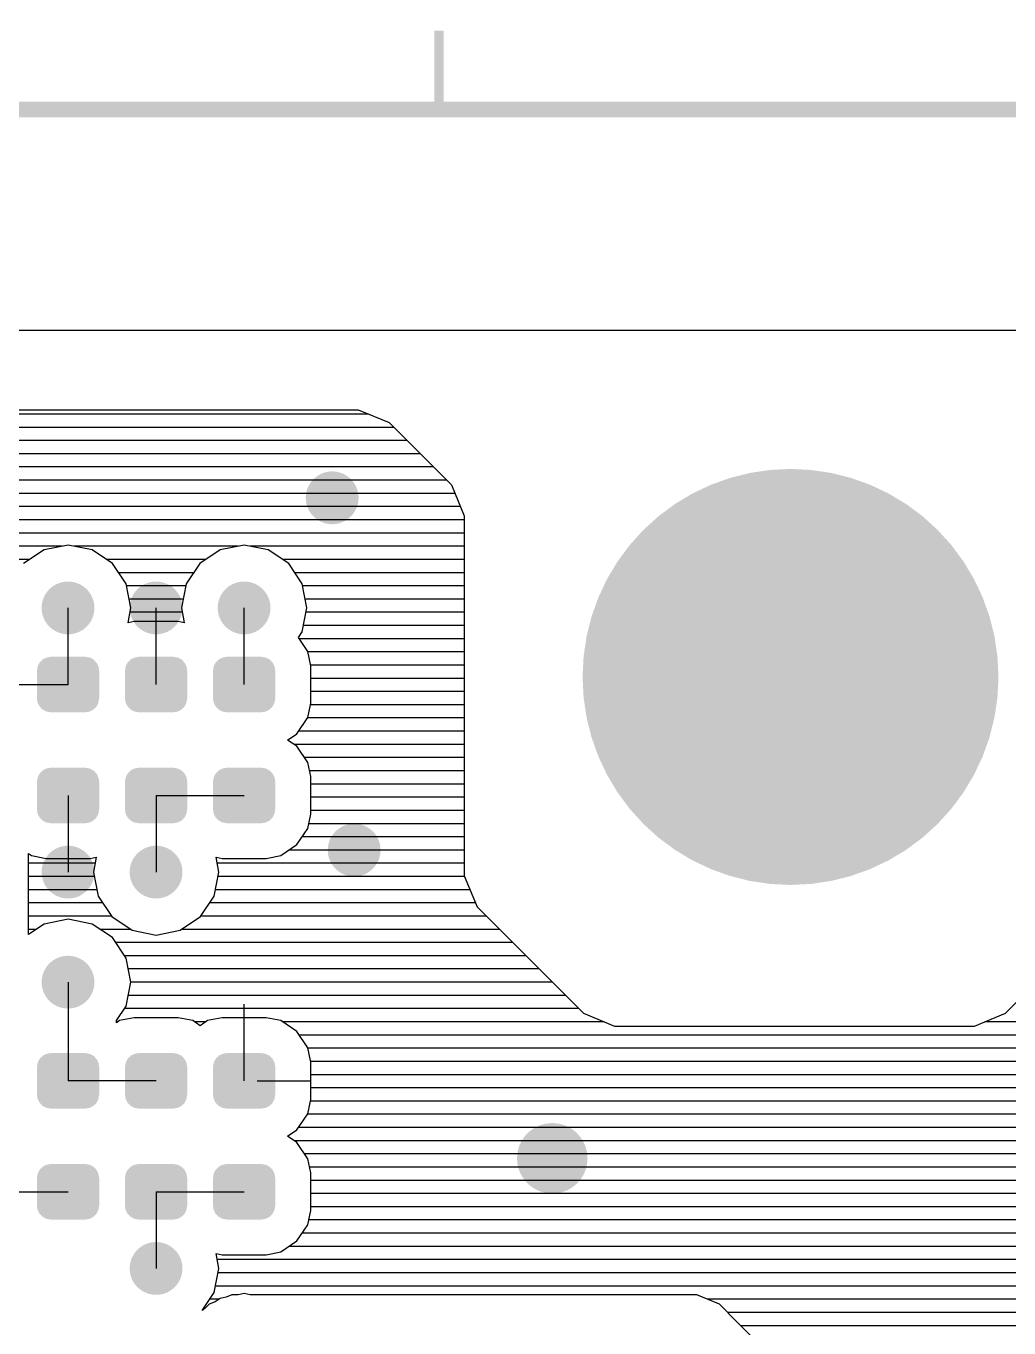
# Model space of a CAD drawing. Extents: x 295 to 953, y 10 to 290.
# Drawn here: x 722.62 to 753.81, y 246.35 to 287.65 of the extents above; entities that cross this region are included whole.
import ezdxf

# ---------------------------------------------------------------- set-up
doc = ezdxf.new("R2010")
doc.units = 0
doc.header["$LTSCALE"] = 5
doc.header["$MEASUREMENT"] = 0
doc.layers.get('0').update_dxf_attribs({"linetype": 'CONTINUOUS', "lineweight": 25})
doc.layers.add('DV-DPO-A6_BOT', color=7, linetype='CONTINUOUS')
doc.layers.add('테두리', color=3, linetype='CONTINUOUS')

# ---------------------------------------------------------------- blocks, each defined once
blk = doc.blocks.new('C')
at = {"layer": '테두리'}
for points, const_width in [([(258.75, 287.5), (258.75, 285)], 0.3), ([(15, 285), (15, 15), (405, 15), (405, 285), (15, 285)], 0.5)]:
    blk.add_lwpolyline(points, dxfattribs=dict(at, const_width=const_width))

msp = doc.modelspace()

# ---------------------------------------------------------------- linework, layer by layer
for points, const_width in [([(732.754, 272.683, -1), (731.916, 272.683, -1)], 0.838), ([(750.18, 267, -1), (743.581, 267, -1)], 6.599), ([(724.372, 269.19, -1), (723.534, 269.19, -1)], 0.838), ([(727.166, 269.19, -1), (726.328, 269.19, -1)], 0.838), ([(729.96, 269.19, -1), (729.122, 269.19, -1)], 0.838), ([(733.452, 261.507, -1), (732.614, 261.507, -1)], 0.838), ([(724.372, 260.808, -1), (723.534, 260.808, -1)], 0.838), ([(727.166, 260.808, -1), (726.328, 260.808, -1)], 0.838), ([(724.372, 257.316, -1), (723.534, 257.316, -1)], 0.838), ([(739.879, 251.728, -1), (738.761, 251.728, -1)], 1.118), ([(727.166, 248.235, -1), (726.328, 248.235, -1)], 0.838)]:
    msp.add_lwpolyline(points, format="xyb", close=True, dxfattribs=dict(const_width=const_width))
for points in [[(724.939, 267.201), (724.921, 267.325), (722.967, 267.201), (722.987, 267.325)], [(724.921, 267.325), (724.915, 267.339), (722.987, 267.325), (722.989, 267.339)], [(724.915, 267.339), (724.861, 267.451), (722.989, 267.339), (723.047, 267.451)], [(724.861, 267.451), (724.85, 267.462), (723.047, 267.451), (723.053, 267.462)], [(724.85, 267.462), (724.764, 267.551), (723.053, 267.462), (723.144, 267.551)], [(724.764, 267.551), (724.748, 267.56), (723.144, 267.551), (723.153, 267.56)], [(724.748, 267.56), (724.641, 267.616), (723.153, 267.56), (723.27, 267.616)], [(724.641, 267.616), (724.614, 267.621), (723.27, 267.616), (723.279, 267.621)], [(724.614, 267.621), (724.503, 267.639), (723.279, 267.621), (723.402, 267.639)], [(727.733, 267.201), (727.715, 267.325), (725.761, 267.201), (725.781, 267.325)], [(727.715, 267.325), (727.709, 267.339), (725.781, 267.325), (725.783, 267.339)], [(727.709, 267.339), (727.655, 267.451), (725.783, 267.339), (725.841, 267.451)], [(727.655, 267.451), (727.644, 267.462), (725.841, 267.451), (725.847, 267.462)], [(727.644, 267.462), (727.558, 267.551), (725.847, 267.462), (725.938, 267.551)], [(727.558, 267.551), (727.542, 267.56), (725.938, 267.551), (725.947, 267.56)], [(727.542, 267.56), (727.435, 267.616), (725.947, 267.56), (726.064, 267.616)], [(727.435, 267.616), (727.408, 267.621), (726.064, 267.616), (726.073, 267.621)], [(727.408, 267.621), (727.297, 267.639), (726.073, 267.621), (726.196, 267.639)], [(730.527, 267.201), (730.509, 267.325), (728.555, 267.201), (728.575, 267.325)], [(730.509, 267.325), (730.503, 267.339), (728.575, 267.325), (728.577, 267.339)], [(730.503, 267.339), (730.449, 267.451), (728.577, 267.339), (728.635, 267.451)], [(730.449, 267.451), (730.438, 267.462), (728.635, 267.451), (728.641, 267.462)], [(730.438, 267.462), (730.352, 267.551), (728.641, 267.462), (728.732, 267.551)], [(730.352, 267.551), (730.336, 267.56), (728.732, 267.551), (728.741, 267.56)], [(730.336, 267.56), (730.229, 267.616), (728.741, 267.56), (728.858, 267.616)], [(730.229, 267.616), (730.202, 267.621), (728.858, 267.616), (728.867, 267.621)], [(730.202, 267.621), (730.091, 267.639), (728.867, 267.621), (728.99, 267.639)], [(724.942, 266.318), (724.942, 267.201), (722.964, 266.318), (722.964, 267.201)], [(727.736, 266.318), (727.736, 267.201), (725.758, 266.318), (725.758, 267.201)], [(730.53, 266.318), (730.53, 267.201), (728.552, 266.318), (728.552, 267.201)], [(724.919, 266.194), (724.939, 266.318), (722.984, 266.194), (722.967, 266.318)], [(724.917, 266.18), (724.919, 266.194), (722.991, 266.18), (722.984, 266.194)], [(724.859, 266.068), (724.917, 266.18), (723.045, 266.068), (722.991, 266.18)], [(724.853, 266.056), (724.859, 266.068), (723.056, 266.056), (723.045, 266.068)], [(724.761, 265.967), (724.853, 266.056), (723.141, 265.967), (723.056, 266.056)], [(727.713, 266.194), (727.733, 266.318), (725.778, 266.194), (725.761, 266.318)], [(727.711, 266.18), (727.713, 266.194), (725.785, 266.18), (725.778, 266.194)], [(727.653, 266.068), (727.711, 266.18), (725.839, 266.068), (725.785, 266.18)], [(727.647, 266.056), (727.653, 266.068), (725.85, 266.056), (725.839, 266.068)], [(727.555, 265.967), (727.647, 266.056), (725.935, 265.967), (725.85, 266.056)], [(730.507, 266.194), (730.527, 266.318), (728.572, 266.194), (728.555, 266.318)], [(730.505, 266.18), (730.507, 266.194), (728.579, 266.18), (728.572, 266.194)], [(730.447, 266.068), (730.505, 266.18), (728.633, 266.068), (728.579, 266.18)], [(730.441, 266.056), (730.447, 266.068), (728.644, 266.056), (728.633, 266.068)], [(730.349, 265.967), (730.441, 266.056), (728.729, 265.967), (728.644, 266.056)], [(724.753, 265.959), (724.761, 265.967), (723.158, 265.959), (723.141, 265.967)], [(724.636, 265.902), (724.753, 265.959), (723.265, 265.902), (723.158, 265.959)], [(724.627, 265.898), (724.636, 265.902), (723.291, 265.898), (723.265, 265.902)], [(724.503, 265.879), (724.627, 265.898), (723.402, 265.879), (723.291, 265.898)], [(727.547, 265.959), (727.555, 265.967), (725.952, 265.959), (725.935, 265.967)], [(727.43, 265.902), (727.547, 265.959), (726.059, 265.902), (725.952, 265.959)], [(727.421, 265.898), (727.43, 265.902), (726.085, 265.898), (726.059, 265.902)], [(727.297, 265.879), (727.421, 265.898), (726.196, 265.879), (726.085, 265.898)], [(730.341, 265.959), (730.349, 265.967), (728.746, 265.959), (728.729, 265.967)], [(730.224, 265.902), (730.341, 265.959), (728.853, 265.902), (728.746, 265.959)], [(730.215, 265.898), (730.224, 265.902), (728.879, 265.898), (728.853, 265.902)], [(730.091, 265.879), (730.215, 265.898), (728.99, 265.879), (728.879, 265.898)], [(724.861, 263.93), (724.85, 263.942), (723.047, 263.93), (723.053, 263.942)], [(724.85, 263.942), (724.764, 264.031), (723.053, 263.942), (723.144, 264.031)], [(724.764, 264.031), (724.748, 264.039), (723.144, 264.031), (723.153, 264.039)], [(724.748, 264.039), (724.641, 264.096), (723.153, 264.039), (723.27, 264.096)], [(724.641, 264.096), (724.614, 264.1), (723.27, 264.096), (723.279, 264.1)], [(724.614, 264.1), (724.503, 264.119), (723.279, 264.1), (723.402, 264.119)], [(727.655, 263.93), (727.644, 263.942), (725.841, 263.93), (725.847, 263.942)], [(727.644, 263.942), (727.558, 264.031), (725.847, 263.942), (725.938, 264.031)], [(727.558, 264.031), (727.542, 264.039), (725.938, 264.031), (725.947, 264.039)], [(727.542, 264.039), (727.435, 264.096), (725.947, 264.039), (726.064, 264.096)], [(727.435, 264.096), (727.408, 264.1), (726.064, 264.096), (726.073, 264.1)], [(727.408, 264.1), (727.297, 264.119), (726.073, 264.1), (726.196, 264.119)], [(730.449, 263.93), (730.438, 263.942), (728.635, 263.93), (728.641, 263.942)], [(730.438, 263.942), (730.352, 264.031), (728.641, 263.942), (728.732, 264.031)], [(730.352, 264.031), (730.336, 264.039), (728.732, 264.031), (728.741, 264.039)], [(730.336, 264.039), (730.229, 264.096), (728.741, 264.039), (728.858, 264.096)], [(730.229, 264.096), (730.202, 264.1), (728.858, 264.096), (728.867, 264.1)], [(730.202, 264.1), (730.091, 264.119), (728.867, 264.1), (728.99, 264.119)], [(724.942, 262.797), (724.942, 263.68), (722.964, 262.797), (722.964, 263.68)], [(724.939, 263.68), (724.921, 263.804), (722.967, 263.68), (722.987, 263.804)], [(724.921, 263.804), (724.915, 263.818), (722.987, 263.804), (722.989, 263.818)], [(724.915, 263.818), (724.861, 263.93), (722.989, 263.818), (723.047, 263.93)], [(727.736, 262.797), (727.736, 263.68), (725.758, 262.797), (725.758, 263.68)], [(727.733, 263.68), (727.715, 263.804), (725.761, 263.68), (725.781, 263.804)], [(727.715, 263.804), (727.709, 263.818), (725.781, 263.804), (725.783, 263.818)], [(727.709, 263.818), (727.655, 263.93), (725.783, 263.818), (725.841, 263.93)], [(730.53, 262.797), (730.53, 263.68), (728.552, 262.797), (728.552, 263.68)], [(730.527, 263.68), (730.509, 263.804), (728.555, 263.68), (728.575, 263.804)], [(730.509, 263.804), (730.503, 263.818), (728.575, 263.804), (728.577, 263.818)], [(730.503, 263.818), (730.449, 263.93), (728.577, 263.818), (728.635, 263.93)], [(724.919, 262.674), (724.939, 262.797), (722.984, 262.674), (722.967, 262.797)], [(727.713, 262.674), (727.733, 262.797), (725.778, 262.674), (725.761, 262.797)], [(730.507, 262.674), (730.527, 262.797), (728.572, 262.674), (728.555, 262.797)], [(724.917, 262.66), (724.919, 262.674), (722.991, 262.66), (722.984, 262.674)], [(724.859, 262.548), (724.917, 262.66), (723.045, 262.548), (722.991, 262.66)], [(724.853, 262.536), (724.859, 262.548), (723.056, 262.536), (723.045, 262.548)], [(724.761, 262.447), (724.853, 262.536), (723.141, 262.447), (723.056, 262.536)], [(724.753, 262.438), (724.761, 262.447), (723.158, 262.438), (723.141, 262.447)], [(724.636, 262.382), (724.753, 262.438), (723.265, 262.382), (723.158, 262.438)], [(724.627, 262.377), (724.636, 262.382), (723.291, 262.377), (723.265, 262.382)], [(724.503, 262.359), (724.627, 262.377), (723.402, 262.359), (723.291, 262.377)], [(727.711, 262.66), (727.713, 262.674), (725.785, 262.66), (725.778, 262.674)], [(727.653, 262.548), (727.711, 262.66), (725.839, 262.548), (725.785, 262.66)], [(727.647, 262.536), (727.653, 262.548), (725.85, 262.536), (725.839, 262.548)], [(727.555, 262.447), (727.647, 262.536), (725.935, 262.447), (725.85, 262.536)], [(727.547, 262.438), (727.555, 262.447), (725.952, 262.438), (725.935, 262.447)], [(727.43, 262.382), (727.547, 262.438), (726.059, 262.382), (725.952, 262.438)], [(727.421, 262.377), (727.43, 262.382), (726.085, 262.377), (726.059, 262.382)], [(727.297, 262.359), (727.421, 262.377), (726.196, 262.359), (726.085, 262.377)], [(730.505, 262.66), (730.507, 262.674), (728.579, 262.66), (728.572, 262.674)], [(730.447, 262.548), (730.505, 262.66), (728.633, 262.548), (728.579, 262.66)], [(730.441, 262.536), (730.447, 262.548), (728.644, 262.536), (728.633, 262.548)], [(730.349, 262.447), (730.441, 262.536), (728.729, 262.447), (728.644, 262.536)], [(730.341, 262.438), (730.349, 262.447), (728.746, 262.438), (728.729, 262.447)], [(730.224, 262.382), (730.341, 262.438), (728.853, 262.382), (728.746, 262.438)], [(730.215, 262.377), (730.224, 262.382), (728.879, 262.377), (728.853, 262.382)], [(730.091, 262.359), (730.215, 262.377), (728.99, 262.359), (728.879, 262.377)], [(724.915, 254.766), (724.861, 254.878), (722.989, 254.766), (723.047, 254.878)], [(724.861, 254.878), (724.85, 254.889), (723.047, 254.878), (723.053, 254.889)], [(724.85, 254.889), (724.764, 254.978), (723.053, 254.889), (723.144, 254.978)], [(724.764, 254.978), (724.748, 254.987), (723.144, 254.978), (723.153, 254.987)], [(724.748, 254.987), (724.641, 255.043), (723.153, 254.987), (723.27, 255.043)], [(724.641, 255.043), (724.614, 255.048), (723.27, 255.043), (723.279, 255.048)], [(724.614, 255.048), (724.503, 255.066), (723.279, 255.048), (723.402, 255.066)], [(727.709, 254.766), (727.655, 254.878), (725.783, 254.766), (725.841, 254.878)], [(727.655, 254.878), (727.644, 254.889), (725.841, 254.878), (725.847, 254.889)], [(727.644, 254.889), (727.558, 254.978), (725.847, 254.889), (725.938, 254.978)], [(727.558, 254.978), (727.542, 254.987), (725.938, 254.978), (725.947, 254.987)], [(727.542, 254.987), (727.435, 255.043), (725.947, 254.987), (726.064, 255.043)], [(727.435, 255.043), (727.408, 255.048), (726.064, 255.043), (726.073, 255.048)], [(727.408, 255.048), (727.297, 255.066), (726.073, 255.048), (726.196, 255.066)], [(730.503, 254.766), (730.449, 254.878), (728.577, 254.766), (728.635, 254.878)], [(730.449, 254.878), (730.438, 254.889), (728.635, 254.878), (728.641, 254.889)], [(730.438, 254.889), (730.352, 254.978), (728.641, 254.889), (728.732, 254.978)], [(730.352, 254.978), (730.336, 254.987), (728.732, 254.978), (728.741, 254.987)], [(730.336, 254.987), (730.229, 255.043), (728.741, 254.987), (728.858, 255.043)], [(730.229, 255.043), (730.202, 255.048), (728.858, 255.043), (728.867, 255.048)], [(730.202, 255.048), (730.091, 255.066), (728.867, 255.048), (728.99, 255.066)], [(724.942, 253.745), (724.942, 254.628), (722.964, 253.745), (722.964, 254.628)], [(724.939, 254.628), (724.921, 254.752), (722.967, 254.628), (722.987, 254.752)], [(724.921, 254.752), (724.915, 254.766), (722.987, 254.752), (722.989, 254.766)], [(727.736, 253.745), (727.736, 254.628), (725.758, 253.745), (725.758, 254.628)], [(727.733, 254.628), (727.715, 254.752), (725.761, 254.628), (725.781, 254.752)], [(727.715, 254.752), (727.709, 254.766), (725.781, 254.752), (725.783, 254.766)], [(730.53, 253.745), (730.53, 254.628), (728.552, 253.745), (728.552, 254.628)], [(730.527, 254.628), (730.509, 254.752), (728.555, 254.628), (728.575, 254.752)], [(730.509, 254.752), (730.503, 254.766), (728.575, 254.752), (728.577, 254.766)], [(724.919, 253.621), (724.939, 253.745), (722.984, 253.621), (722.967, 253.745)], [(724.917, 253.607), (724.919, 253.621), (722.991, 253.607), (722.984, 253.621)], [(724.859, 253.495), (724.917, 253.607), (723.045, 253.495), (722.991, 253.607)], [(727.713, 253.621), (727.733, 253.745), (725.778, 253.621), (725.761, 253.745)], [(727.711, 253.607), (727.713, 253.621), (725.785, 253.607), (725.778, 253.621)], [(727.653, 253.495), (727.711, 253.607), (725.839, 253.495), (725.785, 253.607)], [(730.507, 253.621), (730.527, 253.745), (728.572, 253.621), (728.555, 253.745)], [(730.505, 253.607), (730.507, 253.621), (728.579, 253.607), (728.572, 253.621)], [(730.447, 253.495), (730.505, 253.607), (728.633, 253.495), (728.579, 253.607)], [(724.853, 253.483), (724.859, 253.495), (723.056, 253.483), (723.045, 253.495)], [(724.761, 253.394), (724.853, 253.483), (723.141, 253.394), (723.056, 253.483)], [(724.753, 253.386), (724.761, 253.394), (723.158, 253.386), (723.141, 253.394)], [(724.636, 253.329), (724.753, 253.386), (723.265, 253.329), (723.158, 253.386)], [(724.627, 253.325), (724.636, 253.329), (723.291, 253.325), (723.265, 253.329)], [(724.503, 253.306), (724.627, 253.325), (723.402, 253.306), (723.291, 253.325)], [(727.647, 253.483), (727.653, 253.495), (725.85, 253.483), (725.839, 253.495)], [(727.555, 253.394), (727.647, 253.483), (725.935, 253.394), (725.85, 253.483)], [(727.547, 253.386), (727.555, 253.394), (725.952, 253.386), (725.935, 253.394)], [(727.43, 253.329), (727.547, 253.386), (726.059, 253.329), (725.952, 253.386)], [(727.421, 253.325), (727.43, 253.329), (726.085, 253.325), (726.059, 253.329)], [(727.297, 253.306), (727.421, 253.325), (726.196, 253.306), (726.085, 253.325)], [(730.441, 253.483), (730.447, 253.495), (728.644, 253.483), (728.633, 253.495)], [(730.349, 253.394), (730.441, 253.483), (728.729, 253.394), (728.644, 253.483)], [(730.341, 253.386), (730.349, 253.394), (728.746, 253.386), (728.729, 253.394)], [(730.224, 253.329), (730.341, 253.386), (728.853, 253.329), (728.746, 253.386)], [(730.215, 253.325), (730.224, 253.329), (728.879, 253.325), (728.853, 253.329)], [(730.091, 253.306), (730.215, 253.325), (728.99, 253.306), (728.879, 253.325)], [(724.614, 251.527), (724.503, 251.546), (723.279, 251.527), (723.402, 251.546)], [(727.408, 251.527), (727.297, 251.546), (726.073, 251.527), (726.196, 251.546)], [(730.202, 251.527), (730.091, 251.546), (728.867, 251.527), (728.99, 251.546)], [(724.939, 251.107), (724.921, 251.231), (722.967, 251.107), (722.987, 251.231)], [(724.921, 251.231), (724.915, 251.245), (722.987, 251.231), (722.989, 251.245)], [(724.915, 251.245), (724.861, 251.357), (722.989, 251.245), (723.047, 251.357)], [(724.861, 251.357), (724.85, 251.369), (723.047, 251.357), (723.053, 251.369)], [(724.85, 251.369), (724.764, 251.458), (723.053, 251.369), (723.144, 251.458)], [(724.764, 251.458), (724.748, 251.466), (723.144, 251.458), (723.153, 251.466)], [(724.748, 251.466), (724.641, 251.523), (723.153, 251.466), (723.27, 251.523)], [(724.641, 251.523), (724.614, 251.527), (723.27, 251.523), (723.279, 251.527)], [(727.733, 251.107), (727.715, 251.231), (725.761, 251.107), (725.781, 251.231)], [(727.715, 251.231), (727.709, 251.245), (725.781, 251.231), (725.783, 251.245)], [(727.709, 251.245), (727.655, 251.357), (725.783, 251.245), (725.841, 251.357)], [(727.655, 251.357), (727.644, 251.369), (725.841, 251.357), (725.847, 251.369)], [(727.644, 251.369), (727.558, 251.458), (725.847, 251.369), (725.938, 251.458)], [(727.558, 251.458), (727.542, 251.466), (725.938, 251.458), (725.947, 251.466)], [(727.542, 251.466), (727.435, 251.523), (725.947, 251.466), (726.064, 251.523)], [(727.435, 251.523), (727.408, 251.527), (726.064, 251.523), (726.073, 251.527)], [(730.527, 251.107), (730.509, 251.231), (728.555, 251.107), (728.575, 251.231)], [(730.509, 251.231), (730.503, 251.245), (728.575, 251.231), (728.577, 251.245)], [(730.503, 251.245), (730.449, 251.357), (728.577, 251.245), (728.635, 251.357)], [(730.449, 251.357), (730.438, 251.369), (728.635, 251.357), (728.641, 251.369)], [(730.438, 251.369), (730.352, 251.458), (728.641, 251.369), (728.732, 251.458)], [(730.352, 251.458), (730.336, 251.466), (728.732, 251.458), (728.741, 251.466)], [(730.336, 251.466), (730.229, 251.523), (728.741, 251.466), (728.858, 251.523)], [(730.229, 251.523), (730.202, 251.527), (728.858, 251.523), (728.867, 251.527)], [(724.942, 250.224), (724.942, 251.107), (722.964, 250.224), (722.964, 251.107)], [(727.736, 250.224), (727.736, 251.107), (725.758, 250.224), (725.758, 251.107)], [(730.53, 250.224), (730.53, 251.107), (728.552, 250.224), (728.552, 251.107)], [(724.919, 250.101), (724.939, 250.224), (722.984, 250.101), (722.967, 250.224)], [(724.917, 250.087), (724.919, 250.101), (722.991, 250.087), (722.984, 250.101)], [(724.859, 249.975), (724.917, 250.087), (723.045, 249.975), (722.991, 250.087)], [(724.853, 249.963), (724.859, 249.975), (723.056, 249.963), (723.045, 249.975)], [(724.761, 249.874), (724.853, 249.963), (723.141, 249.874), (723.056, 249.963)], [(727.713, 250.101), (727.733, 250.224), (725.778, 250.101), (725.761, 250.224)], [(727.711, 250.087), (727.713, 250.101), (725.785, 250.087), (725.778, 250.101)], [(727.653, 249.975), (727.711, 250.087), (725.839, 249.975), (725.785, 250.087)], [(727.647, 249.963), (727.653, 249.975), (725.85, 249.963), (725.839, 249.975)], [(727.555, 249.874), (727.647, 249.963), (725.935, 249.874), (725.85, 249.963)], [(730.507, 250.101), (730.527, 250.224), (728.572, 250.101), (728.555, 250.224)], [(730.505, 250.087), (730.507, 250.101), (728.579, 250.087), (728.572, 250.101)], [(730.447, 249.975), (730.505, 250.087), (728.633, 249.975), (728.579, 250.087)], [(730.441, 249.963), (730.447, 249.975), (728.644, 249.963), (728.633, 249.975)], [(730.349, 249.874), (730.441, 249.963), (728.729, 249.874), (728.644, 249.963)], [(724.753, 249.865), (724.761, 249.874), (723.158, 249.865), (723.141, 249.874)], [(724.636, 249.809), (724.753, 249.865), (723.265, 249.809), (723.158, 249.865)], [(724.627, 249.804), (724.636, 249.809), (723.291, 249.804), (723.265, 249.809)], [(724.503, 249.786), (724.627, 249.804), (723.402, 249.786), (723.291, 249.804)], [(727.547, 249.865), (727.555, 249.874), (725.952, 249.865), (725.935, 249.874)], [(727.43, 249.809), (727.547, 249.865), (726.059, 249.809), (725.952, 249.865)], [(727.421, 249.804), (727.43, 249.809), (726.085, 249.804), (726.059, 249.809)], [(727.297, 249.786), (727.421, 249.804), (726.196, 249.786), (726.085, 249.804)], [(730.341, 249.865), (730.349, 249.874), (728.746, 249.865), (728.729, 249.874)], [(730.224, 249.809), (730.341, 249.865), (728.853, 249.809), (728.746, 249.865)], [(730.215, 249.804), (730.224, 249.809), (728.879, 249.804), (728.853, 249.809)], [(730.091, 249.786), (730.215, 249.804), (728.99, 249.786), (728.879, 249.804)]]:
    msp.add_solid(points)
at = {"layer": 'DV-DPO-A6_BOT'}
for p, q in [((529.077, 277.997), (845.877, 277.997)), ((733.492, 275.337), (549.574, 275.337)), ((549.909, 275.477), (733.156, 275.477)), ((733.156, 275.477), (734.145, 275.069)), ((734.291, 274.918), (548.775, 274.918)), ((734.145, 275.069), (736.118, 273.096)), ((734.71, 274.499), (634.204, 274.499)), ((735.129, 274.08), (634.623, 274.08)), ((735.548, 273.661), (635.042, 273.661)), ((735.967, 273.241), (635.461, 273.241)), ((736.118, 273.096), (736.526, 272.107)), ((736.23, 272.822), (635.88, 272.822)), ((736.403, 272.403), (636.3, 272.403)), ((736.526, 271.984), (636.719, 271.984)), ((736.526, 272.107), (736.526, 260.691)), ((736.526, 271.565), (637.138, 271.565)), ((723.763, 271.146), (718.56, 271.146)), ((723.193, 271.034), (722.545, 270.604)), ((723.953, 271.185), (723.193, 271.034)), ((724.718, 271.034), (723.953, 271.185)), ((729.351, 271.146), (724.148, 271.146)), ((725.367, 270.604), (724.718, 271.034)), ((728.781, 271.034), (728.133, 270.604)), ((729.541, 271.185), (728.781, 271.034)), ((730.306, 271.034), (729.541, 271.185)), ((736.526, 271.146), (729.736, 271.146)), ((730.955, 270.604), (730.306, 271.034)), ((722.735, 270.727), (719.589, 270.727)), ((728.323, 270.727), (725.177, 270.727)), ((725.797, 269.956), (725.367, 270.604)), ((728.133, 270.604), (727.702, 269.956)), ((736.526, 270.727), (730.765, 270.727)), ((731.385, 269.956), (730.955, 270.604)), ((727.937, 270.308), (725.562, 270.308)), ((736.526, 270.308), (731.15, 270.308)), ((725.948, 269.19), (725.797, 269.956)), ((727.691, 269.889), (725.808, 269.889)), ((727.702, 269.956), (727.552, 269.19)), ((731.536, 269.19), (731.385, 269.956)), ((736.526, 269.889), (731.396, 269.889)), ((727.607, 269.47), (725.892, 269.47)), ((736.526, 269.47), (731.48, 269.47)), ((723.953, 266.759), (723.953, 269.19)), ((725.858, 268.721), (725.948, 269.19)), ((727.58, 269.05), (725.92, 269.05)), ((726.747, 266.759), (726.747, 269.19)), ((727.552, 269.19), (727.641, 268.721)), ((729.541, 266.759), (729.541, 269.19)), ((731.385, 268.43), (731.536, 269.19)), ((736.526, 269.05), (731.508, 269.05)), ((726.048, 268.76), (725.858, 268.721)), ((727.451, 268.76), (726.048, 268.76)), ((726.747, 267.178), (726.747, 268.76)), ((727.641, 268.721), (727.451, 268.76)), ((736.526, 268.631), (731.424, 268.631)), ((731.268, 268.251), (731.385, 268.43)), ((731.558, 267.81), (731.268, 268.251)), ((736.526, 268.212), (731.29, 268.212)), ((731.653, 267.352), (731.558, 267.81)), ((736.526, 267.793), (731.564, 267.793)), ((736.526, 267.374), (731.648, 267.374)), ((731.653, 266.167), (731.653, 267.352)), ((736.526, 266.955), (731.653, 266.955)), ((721.159, 266.759), (723.953, 266.759)), ((736.526, 266.536), (731.653, 266.536)), ((731.558, 265.714), (731.653, 266.167)), ((736.526, 266.117), (731.642, 266.117)), ((731.217, 265.2), (731.558, 265.714)), ((736.526, 265.698), (731.553, 265.698)), ((730.921, 264.999), (731.217, 265.2)), ((736.526, 265.279), (731.273, 265.279)), ((731.217, 264.804), (730.921, 264.999)), ((736.526, 264.859), (731.133, 264.859)), ((731.558, 264.289), (731.217, 264.804)), ((736.526, 264.44), (731.458, 264.44)), ((731.653, 263.837), (731.558, 264.289)), ((736.526, 264.021), (731.614, 264.021)), ((731.653, 262.647), (731.653, 263.837)), ((736.526, 263.602), (731.653, 263.602)), ((723.953, 263.239), (723.953, 260.808)), ((726.747, 263.239), (729.541, 263.239)), ((726.747, 263.239), (726.747, 260.808)), ((736.526, 263.183), (731.653, 263.183)), ((723.953, 262.82), (723.953, 261.244)), ((736.526, 262.764), (731.653, 262.764)), ((731.558, 262.194), (731.653, 262.647)), ((736.526, 262.345), (731.592, 262.345)), ((731.217, 261.68), (731.558, 262.194)), ((736.526, 261.926), (731.385, 261.926)), ((730.703, 261.333), (731.217, 261.68)), ((736.526, 261.507), (730.96, 261.507)), ((722.696, 258.83), (722.696, 261.4)), ((722.696, 261.4), (722.796, 261.333)), ((724.813, 261.088), (722.696, 261.088)), ((722.796, 261.333), (723.254, 261.244)), ((723.254, 261.244), (724.657, 261.244)), ((724.657, 261.244), (724.847, 261.283)), ((724.847, 261.283), (724.758, 260.808)), ((728.742, 260.808), (728.652, 261.283)), ((728.652, 261.283), (728.842, 261.244)), ((736.526, 261.088), (728.686, 261.088)), ((728.842, 261.244), (730.245, 261.244)), ((730.245, 261.244), (730.703, 261.333)), ((724.786, 260.668), (722.696, 260.668)), ((724.758, 260.808), (724.908, 260.048)), ((728.591, 260.048), (728.742, 260.808)), ((736.537, 260.668), (728.714, 260.668)), ((736.526, 260.691), (736.939, 259.702)), ((724.869, 260.249), (722.696, 260.249)), ((736.71, 260.249), (728.63, 260.249)), ((725.048, 259.83), (722.696, 259.83)), ((724.908, 260.048), (725.339, 259.4)), ((728.161, 259.4), (728.591, 260.048)), ((736.884, 259.83), (728.451, 259.83)), ((725.333, 259.411), (722.696, 259.411)), ((725.339, 259.4), (725.987, 258.97)), ((727.512, 258.97), (728.161, 259.4)), ((737.224, 259.411), (728.166, 259.411)), ((736.939, 259.702), (740.309, 256.332)), ((753.703, 256.332), (757.073, 259.702)), ((723.193, 259.16), (722.696, 258.83)), ((722.947, 258.992), (722.696, 258.992)), ((723.953, 259.311), (723.193, 259.16)), ((724.718, 259.16), (723.953, 259.311)), ((725.367, 258.729), (724.718, 259.16)), ((725.948, 258.992), (724.964, 258.992)), ((737.643, 258.992), (727.552, 258.992)), ((725.797, 258.081), (725.367, 258.729)), ((738.063, 258.573), (725.467, 258.573)), ((725.987, 258.97), (726.747, 258.813)), ((726.747, 258.813), (727.512, 258.97)), ((738.482, 258.154), (725.747, 258.154)), ((725.948, 257.316), (725.797, 258.081)), ((738.901, 257.735), (725.864, 257.735)), ((723.953, 257.316), (723.953, 254.186)), ((725.797, 256.556), (725.948, 257.316)), ((739.32, 257.316), (725.948, 257.316)), ((725.49, 256.097), (725.797, 256.556)), ((739.739, 256.897), (725.864, 256.897)), ((729.541, 254.186), (729.541, 256.617)), ((725.59, 256.097), (725.49, 256.03)), ((725.49, 256.03), (725.49, 256.097)), ((726.048, 256.187), (725.59, 256.097)), ((740.158, 256.477), (725.747, 256.477)), ((727.451, 256.187), (726.048, 256.187)), ((727.909, 256.097), (727.451, 256.187)), ((728.144, 255.935), (727.909, 256.097)), ((728.384, 256.097), (728.144, 255.935)), ((728.842, 256.187), (728.384, 256.097)), ((730.245, 256.187), (728.842, 256.187)), ((729.541, 254.605), (729.541, 256.187)), ((730.703, 256.097), (730.245, 256.187)), ((731.217, 255.751), (730.703, 256.097)), ((740.309, 256.332), (741.298, 255.919)), ((752.714, 255.919), (753.703, 256.332)), ((725.54, 256.058), (725.49, 256.058)), ((728.334, 256.058), (727.959, 256.058)), ((740.963, 256.058), (730.753, 256.058)), ((731.558, 255.237), (731.217, 255.751)), ((741.298, 255.919), (752.714, 255.919)), ((786.678, 256.058), (753.05, 256.058)), ((786.678, 255.639), (731.29, 255.639)), ((731.653, 254.779), (731.558, 255.237)), ((786.678, 255.22), (731.564, 255.22)), ((786.678, 254.801), (731.648, 254.801)), ((731.653, 253.594), (731.653, 254.779)), ((726.747, 254.186), (723.953, 254.186)), ((729.96, 254.186), (731.653, 254.186)), ((786.678, 254.382), (731.653, 254.382)), ((786.678, 253.963), (731.653, 253.963)), ((731.558, 253.141), (731.653, 253.594)), ((786.678, 253.544), (731.642, 253.544)), ((731.217, 252.627), (731.558, 253.141)), ((756.833, 253.125), (731.553, 253.125)), ((730.921, 252.426), (731.217, 252.627)), ((731.217, 252.231), (730.921, 252.426)), ((756.207, 252.706), (731.273, 252.706)), ((755.793, 252.286), (731.133, 252.286)), ((731.558, 251.716), (731.217, 252.231)), ((755.514, 251.867), (731.458, 251.867)), ((731.653, 251.264), (731.558, 251.716)), ((755.274, 251.448), (731.614, 251.448)), ((731.653, 250.074), (731.653, 251.264)), ((755.19, 251.029), (731.653, 251.029)), ((721.159, 250.666), (723.953, 250.666)), ((726.747, 250.666), (729.541, 250.666)), ((726.747, 250.666), (726.747, 248.235)), ((755.106, 250.61), (731.653, 250.61)), ((731.558, 249.621), (731.653, 250.074)), ((755.078, 250.191), (731.653, 250.191)), ((731.217, 249.107), (731.558, 249.621)), ((755.162, 249.772), (731.592, 249.772)), ((730.703, 248.76), (731.217, 249.107)), ((755.246, 249.353), (731.385, 249.353)), ((728.742, 248.235), (728.652, 248.71)), ((728.652, 248.71), (728.842, 248.671)), ((728.842, 248.671), (730.245, 248.671)), ((730.245, 248.671), (730.703, 248.76)), ((755.419, 248.934), (730.96, 248.934)), ((728.591, 247.475), (728.742, 248.235)), ((755.698, 248.515), (728.686, 248.515)), ((755.994, 248.095), (728.714, 248.095)), ((728.211, 246.905), (728.591, 247.475)), ((756.62, 247.676), (728.63, 247.676)), ((729.541, 247.436), (729.351, 247.397)), ((729.736, 247.397), (729.541, 247.436)), ((728.434, 247.101), (728.295, 246.961)), ((728.619, 247.173), (728.434, 247.101)), ((728.742, 247.257), (728.451, 247.257)), ((728.781, 247.285), (728.619, 247.173)), ((728.971, 247.324), (728.781, 247.285)), ((729.155, 247.397), (728.971, 247.324)), ((729.351, 247.397), (729.155, 247.397)), ((743.902, 247.397), (729.736, 247.397)), ((744.623, 247.101), (743.902, 247.397)), ((757.878, 247.257), (744.237, 247.257)), ((745.171, 246.553), (744.623, 247.101)), ((728.295, 246.961), (728.211, 246.905)), ((786.678, 246.838), (744.88, 246.838)), ((747.417, 244.307), (745.171, 246.553)), ((786.678, 246.419), (745.299, 246.419))]:
    msp.add_line(p, q, dxfattribs=at)

# ---------------------------------------------------------------- block references
msp.add_blockref('C', (476.978, 0))

doc.saveas('drawing.dxf')
